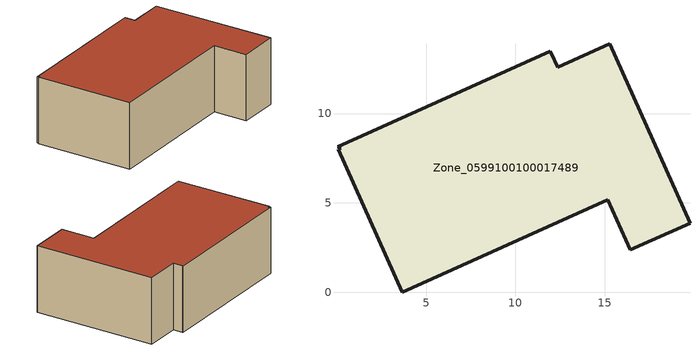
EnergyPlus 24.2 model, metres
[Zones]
Zone_0599100100017489
 floor ground (C_G): 11.98,13.44 12.01,13.39 12.36,12.59 15.27,13.9 19.77,3.87 16.43,2.38 15.17,5.18 3.66,0 0.06,7.99 0.21,8.05 0.03,8.14 11.96,13.5 z0
 wall outside (C_F): 15.17,5.18 16.43,2.38 19.77,3.87 15.27,13.9 12.36,12.59 12.01,13.39 11.98,13.44 11.96,13.5 0.03,8.14 0.21,8.05 0.06,7.99 3.66,0 15.17,5.18 z0:5.94
 roof outside (C_R): 12.01,13.39 11.98,13.44 11.96,13.5 0.03,8.14 0.21,8.05 0.06,7.99 3.66,0 15.17,5.18 16.43,2.38 19.77,3.87 15.27,13.9 12.36,12.59 z5.94
[BUILDING]
Pand.0599100100017489: North Axis=0; Terrain=City; Loads Convergence Tolerance Value=0.04; Temperature Convergence Tolerance Value=0.4; Solar Distribution=FullExterior; Maximum Number of Warmup Days=25; Minimum Number of Warmup Days=1
[Site:Location]
Rotterdam.The.Hague.AP_ZH_NLD Design_Conditions: Latitude=51.96; Longitude=4.45; Time Zone=1; Elevation=-4.5
[SITE:GROUNDTEMPERATURE:BUILDINGSURFACE]
18, 18, 18, 18, 18, 18, 18, 18, 18, 18, 18, 18
[MATERIAL] Thermal Absorptance=0.9; Solar Absorptance=0.7; Visible Absorptance=0.7
Name | Roughness | Thickness | Conductivity | Density | Specific Heat
G.D.2015-2018 | MediumSmooth | 0.15 | 0.0428571 | 540 | 1210
F.D.2015-2018 | Rough | 0.3 | 0.0666667 | 1920 | 840
R.D.2015-2018 | MediumRough | 0.2 | 0.0333333 | 1500 | 1000
[CONSTRUCTION]
C_G: G.D.2015-2018
C_F: F.D.2015-2018
C_R: R.D.2015-2018
[ZONE]
Zone_0599100100017489: Type=1; Multiplier=1; Ceiling Height=Autocalculate; Volume=Autocalculate; Floor Area=autocalculate; Part of Total Floor Area=Yes
[ZONEINFILTRATION:DESIGNFLOWRATE]
Infil_Zone_0599100100017489: Zone or ZoneList or Space or SpaceList=Zone_0599100100017489; Schedule=AlwaysOn; Design Flow Rate Calculation Method=Flow/Area; Flow Rate per Floor Area=0.0021; Constant Term Coefficient=1; Temperature Term Coefficient=0; Velocity Term Coefficient=0; Velocity Squared Term Coefficient=0
[HVACTEMPLATE:ZONE:IDEALLOADSAIRSYSTEM]
Zone_0599100100017489: Maximum Heating Supply Air Temperature=50; Minimum Cooling Supply Air Temperature=13; Maximum Heating Supply Air Humidity Ratio=0.0156; Minimum Cooling Supply Air Humidity Ratio=0.0077; Heating Limit=NoLimit; Cooling Limit=NoLimit; Dehumidification Control Type=ConstantSensibleHeatRatio; Cooling Sensible Heat Ratio=0.7; Dehumidification Setpoint=60; Humidification Control Type=None; Humidification Setpoint=30; Outdoor Air Method=None; Outdoor Air Flow Rate per Person=0.00944; Outdoor Air Flow Rate per Zone Floor Area=0; Outdoor Air Flow Rate per Zone=0; Demand Controlled Ventilation Type=None; Outdoor Air Economizer Type=NoEconomizer; Heat Recovery Type=None; Sensible Heat Recovery Effectiveness=0.7; Latent Heat Recovery Effectiveness=0.65
[ZONECONTROL:THERMOSTAT]
ThermostatControl_Zone_0599100100017489: Zone or ZoneList=Zone_0599100100017489; Control Type Schedule=DualSetpointControlType; Control 1=Thermostat_Zone_0599100100017489; Temperature Difference Between Cutout And Setpoint=0
[THERMOSTATSETPOINT:DUALSETPOINT]
Thermostat_Zone_0599100100017489: Heating Setpoint Temperature Schedule=HeatingSetpoint_Zone_0599100100017489; Cooling Setpoint Temperature Schedule=CoolingSetpoint_Zone_0599100100017489
[SCHEDULE:COMPACT]
HeatingSetpoint_Zone_0599100100017489: Through: 12/31, For: AllDays, Until: 24:00, 21
CoolingSetpoint_Zone_0599100100017489: Through: 12/31, For: AllDays, Until: 24:00, 24
DualSetpointControlType: Through: 12/31, For: AllDays, Until: 24:00, 4
AlwaysOn: Through: 12/31, For: AllDays, Until: 24:00, 1
